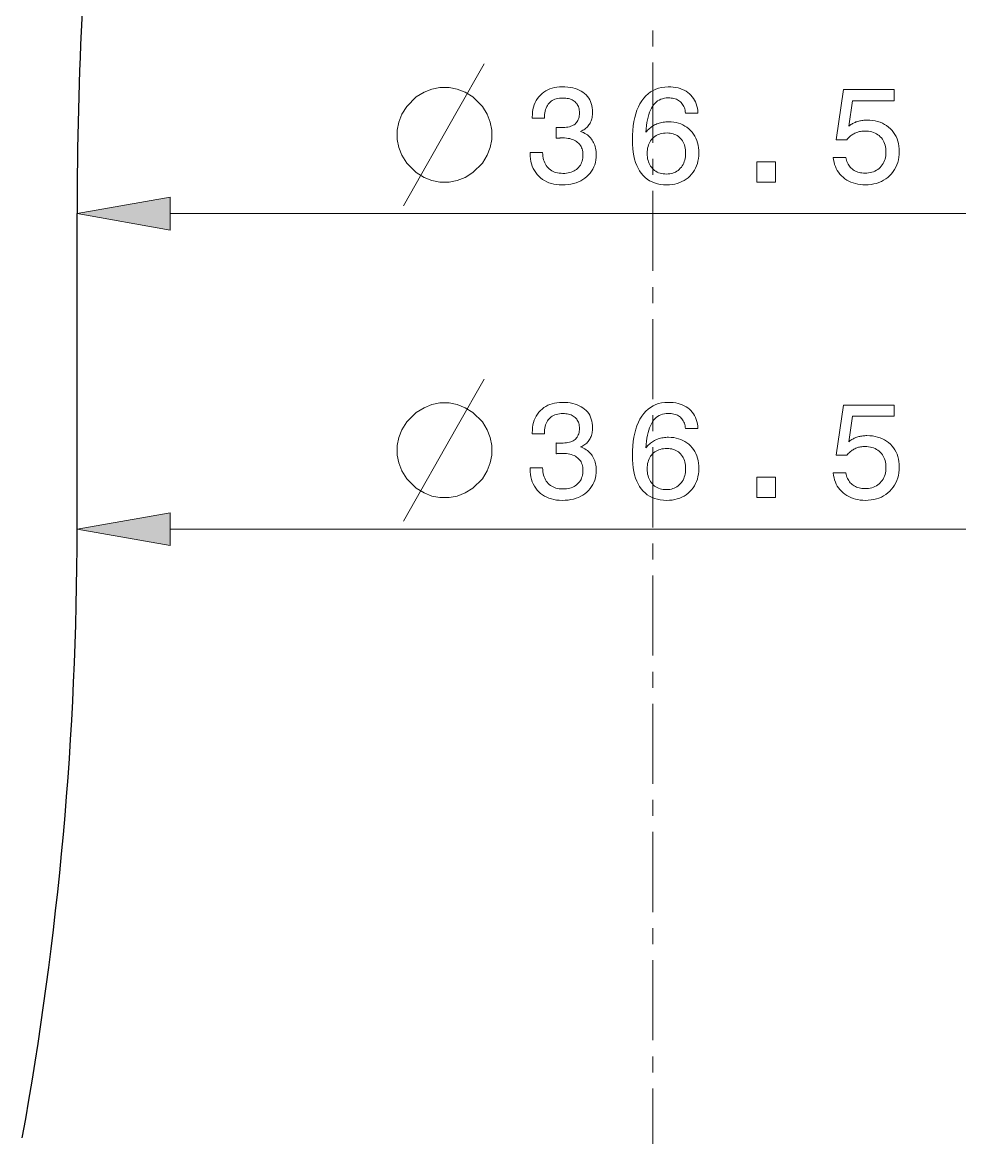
# Model space of a CAD drawing. Header units: millimetres. Extents: x 5 to 286, y 5 to 409.
# Drawn here: x 90.48 to 120.2, y 126.62 to 161.97 of the extents above; entities that cross this region are included whole.
import ezdxf

# ---------------------------------------------------------------- set-up
doc = ezdxf.new("R2010")
doc.units = ezdxf.units.MM
doc.header["$LTSCALE"] = 0.2
doc.linetypes.add('CENTERX2', pattern=[20.32, 12.7, -2.54, 2.54, -2.54])
doc.layers.add('CENTERLINE', color=4, linetype='CENTERX2')
doc.layers.add('DIMENSIONS', color=2, linetype='Continuous')
doc.layers.add('OUTLINE', color=7, linetype='Continuous', lineweight=25)

msp = doc.modelspace()

# ---------------------------------------------------------------- linework, layer by layer
at = {"layer": 'CENTERLINE', "lineweight": 13}
msp.add_line((110.464, 351.702), (110.464, 69.666), dxfattribs=at)
at = {"layer": 'DIMENSIONS', "lineweight": 13}
for p, q in [((95.168, 155.907), (125.759, 155.907)), ((95.168, 145.907), (125.759, 145.907))]:
    msp.add_line(p, q, dxfattribs=at)
for points in [[(102.565, 156.157), (104.265, 159.157), (105.115, 160.657)], [(102.565, 146.157), (104.265, 149.157), (105.115, 150.657)]]:
    msp.add_lwpolyline(points, dxfattribs=at)
for points in [[(104.015, 159.907), (103.715, 159.907), (103.465, 159.857), (103.215, 159.757), (102.965, 159.607), (102.665, 159.307), (102.515, 159.057), (102.415, 158.807), (102.365, 158.557), (102.365, 158.257), (102.415, 158.007), (102.515, 157.757), (102.665, 157.507), (102.965, 157.207), (103.215, 157.057), (103.465, 156.957), (103.715, 156.907), (104.015, 156.907), (104.265, 156.957), (104.515, 157.057), (104.765, 157.207), (105.065, 157.507), (105.215, 157.757), (105.315, 158.007), (105.365, 158.257), (105.365, 158.557), (105.315, 158.807), (105.215, 159.057), (105.065, 159.307), (104.765, 159.607), (104.515, 159.757), (104.265, 159.857)], [(106.576, 157.847), (106.974, 157.847), (106.977, 157.785), (106.983, 157.726), (106.993, 157.67), (107.005, 157.617), (107.021, 157.566), (107.04, 157.519), (107.062, 157.474), (107.088, 157.432), (107.116, 157.393), (107.148, 157.357), (107.183, 157.324), (107.221, 157.294), (107.261, 157.268), (107.304, 157.245), (107.349, 157.226), (107.397, 157.211), (107.448, 157.198), (107.502, 157.19), (107.558, 157.185), (107.617, 157.183), (107.675, 157.184), (107.73, 157.189), (107.783, 157.197), (107.833, 157.208), (107.881, 157.222), (107.926, 157.24), (107.969, 157.26), (108.009, 157.284), (108.047, 157.311), (108.082, 157.341), (108.114, 157.374), (108.143, 157.409), (108.169, 157.446), (108.191, 157.486), (108.209, 157.529), (108.225, 157.573), (108.237, 157.62), (108.245, 157.669), (108.25, 157.721), (108.252, 157.775), (108.25, 157.824), (108.245, 157.871), (108.237, 157.916), (108.225, 157.958), (108.21, 157.998), (108.191, 158.036), (108.17, 158.072), (108.145, 158.106), (108.116, 158.137), (108.084, 158.166), (108.049, 158.193), (108.012, 158.217), (107.971, 158.238), (107.928, 158.256), (107.883, 158.271), (107.834, 158.284), (107.783, 158.294), (107.729, 158.301), (107.672, 158.305), (107.613, 158.307), (107.605, 158.307), (107.596, 158.306), (107.587, 158.306), (107.579, 158.306), (107.57, 158.306), (107.561, 158.306), (107.552, 158.305), (107.543, 158.305), (107.534, 158.305), (107.524, 158.304), (107.515, 158.304), (107.505, 158.303), (107.494, 158.303), (107.483, 158.302), (107.471, 158.302), (107.458, 158.301), (107.445, 158.3), (107.431, 158.3), (107.417, 158.299), (107.402, 158.298), (107.402, 158.638), (107.411, 158.637), (107.421, 158.637), (107.43, 158.636), (107.439, 158.636), (107.448, 158.636), (107.456, 158.635), (107.465, 158.635), (107.474, 158.635), (107.482, 158.635), (107.491, 158.634), (107.499, 158.634), (107.507, 158.634), (107.515, 158.634), (107.523, 158.634), (107.531, 158.634), (107.539, 158.633), (107.547, 158.633), (107.554, 158.633), (107.562, 158.633), (107.569, 158.633), (107.625, 158.634), (107.679, 158.638), (107.73, 158.644), (107.777, 158.652), (107.822, 158.662), (107.864, 158.675), (107.902, 158.69), (107.938, 158.707), (107.97, 158.726), (108, 158.748), (108.027, 158.772), (108.05, 158.799), (108.071, 158.828), (108.09, 158.86), (108.105, 158.893), (108.118, 158.93), (108.127, 158.968), (108.134, 159.01), (108.139, 159.053), (108.14, 159.099), (108.139, 159.144), (108.135, 159.186), (108.128, 159.226), (108.118, 159.264), (108.106, 159.301), (108.091, 159.334), (108.073, 159.366), (108.053, 159.396), (108.03, 159.424), (108.004, 159.449), (107.976, 159.472), (107.945, 159.493), (107.912, 159.512), (107.876, 159.527), (107.838, 159.541), (107.798, 159.552), (107.755, 159.56), (107.71, 159.567), (107.663, 159.57), (107.613, 159.571), (107.557, 159.57), (107.504, 159.565), (107.453, 159.557), (107.406, 159.545), (107.361, 159.531), (107.319, 159.513), (107.279, 159.492), (107.243, 159.468), (107.209, 159.44), (107.178, 159.409), (107.149, 159.375), (107.124, 159.338), (107.102, 159.298), (107.083, 159.255), (107.066, 159.209), (107.053, 159.16), (107.042, 159.107), (107.035, 159.052), (107.031, 158.994), (107.029, 158.933), (106.645, 158.933), (106.645, 158.962), (106.648, 159.049), (106.656, 159.131), (106.668, 159.21), (106.686, 159.286), (106.709, 159.358), (106.738, 159.426), (106.771, 159.491), (106.809, 159.552), (106.853, 159.61), (106.901, 159.664), (106.955, 159.714), (107.011, 159.758), (107.071, 159.798), (107.135, 159.832), (107.202, 159.86), (107.273, 159.884), (107.347, 159.902), (107.425, 159.915), (107.507, 159.923), (107.592, 159.926), (107.682, 159.924), (107.768, 159.917), (107.849, 159.906), (107.927, 159.892), (108, 159.872), (108.069, 159.849), (108.134, 159.821), (108.195, 159.789), (108.252, 159.753), (108.305, 159.713), (108.353, 159.668), (108.396, 159.621), (108.434, 159.57), (108.466, 159.515), (108.494, 159.458), (108.517, 159.396), (108.535, 159.332), (108.547, 159.264), (108.555, 159.193), (108.558, 159.118), (108.557, 159.075), (108.554, 159.034), (108.549, 158.994), (108.542, 158.955), (108.534, 158.917), (108.523, 158.88), (108.511, 158.845), (108.496, 158.811), (108.48, 158.779), (108.462, 158.747), (108.441, 158.717), (108.42, 158.689), (108.396, 158.661), (108.37, 158.636), (108.343, 158.612), (108.313, 158.589), (108.282, 158.568), (108.249, 158.548), (108.215, 158.53), (108.178, 158.513), (108.225, 158.494), (108.27, 158.474), (108.313, 158.451), (108.353, 158.426), (108.391, 158.4), (108.427, 158.371), (108.46, 158.341), (108.491, 158.308), (108.52, 158.273), (108.546, 158.237), (108.57, 158.199), (108.591, 158.158), (108.61, 158.117), (108.626, 158.073), (108.64, 158.028), (108.651, 157.981), (108.66, 157.932), (108.666, 157.881), (108.67, 157.829), (108.671, 157.775), (108.668, 157.691), (108.66, 157.609), (108.645, 157.531), (108.624, 157.457), (108.598, 157.386), (108.565, 157.318), (108.527, 157.254), (108.482, 157.193), (108.432, 157.136), (108.376, 157.082), (108.315, 157.032), (108.25, 156.988), (108.182, 156.948), (108.109, 156.914), (108.033, 156.886), (107.952, 156.862), (107.868, 156.844), (107.78, 156.831), (107.688, 156.823), (107.592, 156.82), (107.501, 156.823), (107.414, 156.831), (107.331, 156.845), (107.251, 156.864), (107.175, 156.888), (107.103, 156.918), (107.035, 156.953), (106.97, 156.994), (106.909, 157.041), (106.852, 157.092), (106.799, 157.148), (106.753, 157.208), (106.711, 157.272), (106.675, 157.339), (106.645, 157.409), (106.62, 157.484), (106.601, 157.562), (106.587, 157.643), (106.579, 157.729), (106.576, 157.817)], [(111.899, 159.095), (111.503, 159.095), (111.497, 159.141), (111.489, 159.184), (111.478, 159.225), (111.466, 159.264), (111.451, 159.301), (111.433, 159.336), (111.413, 159.368), (111.391, 159.399), (111.367, 159.427), (111.34, 159.452), (111.312, 159.476), (111.281, 159.497), (111.248, 159.515), (111.213, 159.531), (111.175, 159.545), (111.136, 159.556), (111.095, 159.565), (111.052, 159.571), (111.006, 159.574), (110.959, 159.576), (110.895, 159.573), (110.833, 159.565), (110.775, 159.551), (110.72, 159.533), (110.668, 159.508), (110.62, 159.479), (110.574, 159.443), (110.531, 159.403), (110.491, 159.357), (110.455, 159.306), (110.421, 159.249), (110.391, 159.187), (110.363, 159.119), (110.338, 159.045), (110.316, 158.966), (110.297, 158.882), (110.281, 158.792), (110.268, 158.696), (110.258, 158.595), (110.25, 158.488), (110.276, 158.52), (110.303, 158.55), (110.331, 158.578), (110.361, 158.605), (110.391, 158.631), (110.422, 158.655), (110.455, 158.677), (110.489, 158.698), (110.523, 158.717), (110.559, 158.735), (110.596, 158.751), (110.634, 158.765), (110.673, 158.777), (110.712, 158.788), (110.752, 158.798), (110.794, 158.805), (110.836, 158.811), (110.879, 158.815), (110.923, 158.818), (110.967, 158.819), (111.051, 158.816), (111.131, 158.808), (111.208, 158.794), (111.282, 158.775), (111.353, 158.751), (111.421, 158.721), (111.485, 158.685), (111.546, 158.644), (111.604, 158.598), (111.659, 158.546), (111.709, 158.489), (111.754, 158.43), (111.794, 158.366), (111.829, 158.3), (111.858, 158.229), (111.882, 158.156), (111.9, 158.078), (111.914, 157.998), (111.922, 157.914), (111.924, 157.826), (111.922, 157.738), (111.913, 157.654), (111.899, 157.573), (111.879, 157.495), (111.854, 157.421), (111.823, 157.35), (111.786, 157.282), (111.744, 157.218), (111.696, 157.157), (111.643, 157.1), (111.585, 157.046), (111.523, 156.999), (111.458, 156.957), (111.39, 156.921), (111.318, 156.89), (111.243, 156.865), (111.164, 156.845), (111.081, 156.831), (110.995, 156.823), (110.906, 156.82), (110.803, 156.824), (110.705, 156.835), (110.612, 156.853), (110.524, 156.879), (110.441, 156.911), (110.362, 156.952), (110.289, 156.999), (110.221, 157.054), (110.157, 157.116), (110.099, 157.185), (110.045, 157.261), (109.998, 157.344), (109.956, 157.433), (109.919, 157.528), (109.888, 157.63), (109.863, 157.739), (109.843, 157.854), (109.829, 157.975), (109.821, 158.103), (109.818, 158.237), (109.821, 158.394), (109.83, 158.545), (109.845, 158.687), (109.866, 158.823), (109.893, 158.951), (109.926, 159.072), (109.964, 159.186), (110.009, 159.293), (110.06, 159.392), (110.117, 159.484), (110.179, 159.568), (110.245, 159.643), (110.317, 159.709), (110.393, 159.767), (110.475, 159.815), (110.561, 159.855), (110.651, 159.886), (110.747, 159.908), (110.847, 159.921), (110.952, 159.926), (111.036, 159.923), (111.116, 159.917), (111.193, 159.906), (111.266, 159.891), (111.335, 159.871), (111.401, 159.847), (111.463, 159.819), (111.522, 159.787), (111.577, 159.75), (111.628, 159.708), (111.675, 159.663), (111.718, 159.614), (111.757, 159.562), (111.79, 159.506), (111.82, 159.447), (111.845, 159.383), (111.865, 159.317), (111.881, 159.246), (111.892, 159.172)], [(116.189, 157.689), (116.59, 157.689), (116.598, 157.643), (116.609, 157.599), (116.622, 157.558), (116.638, 157.518), (116.657, 157.48), (116.677, 157.445), (116.7, 157.411), (116.726, 157.38), (116.754, 157.35), (116.785, 157.323), (116.818, 157.298), (116.852, 157.276), (116.888, 157.256), (116.926, 157.239), (116.966, 157.224), (117.007, 157.212), (117.051, 157.203), (117.096, 157.197), (117.142, 157.193), (117.191, 157.191), (117.25, 157.193), (117.307, 157.199), (117.361, 157.208), (117.413, 157.221), (117.463, 157.237), (117.51, 157.257), (117.555, 157.281), (117.597, 157.309), (117.638, 157.34), (117.676, 157.375), (117.71, 157.413), (117.742, 157.453), (117.769, 157.495), (117.793, 157.54), (117.813, 157.587), (117.83, 157.637), (117.842, 157.688), (117.852, 157.742), (117.857, 157.799), (117.859, 157.857), (117.857, 157.917), (117.852, 157.975), (117.843, 158.03), (117.83, 158.082), (117.814, 158.132), (117.794, 158.18), (117.77, 158.224), (117.743, 158.267), (117.712, 158.307), (117.678, 158.344), (117.64, 158.379), (117.6, 158.41), (117.558, 158.437), (117.513, 158.461), (117.465, 158.48), (117.415, 158.497), (117.363, 158.509), (117.308, 158.519), (117.251, 158.524), (117.191, 158.526), (117.156, 158.525), (117.122, 158.523), (117.088, 158.52), (117.056, 158.515), (117.023, 158.508), (116.992, 158.501), (116.961, 158.492), (116.93, 158.481), (116.9, 158.469), (116.871, 158.456), (116.843, 158.442), (116.815, 158.426), (116.788, 158.408), (116.762, 158.39), (116.736, 158.37), (116.711, 158.348), (116.687, 158.326), (116.664, 158.302), (116.641, 158.276), (116.619, 158.25), (116.276, 158.25), (116.512, 159.839), (118.114, 159.839), (118.114, 159.485), (116.801, 159.485), (116.68, 158.678), (116.702, 158.696), (116.725, 158.714), (116.749, 158.73), (116.773, 158.746), (116.798, 158.761), (116.824, 158.775), (116.85, 158.788), (116.877, 158.8), (116.906, 158.812), (116.935, 158.822), (116.964, 158.831), (116.994, 158.84), (117.025, 158.847), (117.056, 158.854), (117.088, 158.859), (117.12, 158.864), (117.153, 158.867), (117.186, 158.87), (117.22, 158.871), (117.254, 158.872), (117.344, 158.869), (117.431, 158.861), (117.515, 158.847), (117.594, 158.828), (117.671, 158.803), (117.743, 158.773), (117.812, 158.737), (117.877, 158.696), (117.939, 158.65), (117.997, 158.597), (118.051, 158.541), (118.098, 158.481), (118.141, 158.418), (118.177, 158.351), (118.208, 158.281), (118.233, 158.207), (118.253, 158.13), (118.267, 158.05), (118.276, 157.966), (118.279, 157.879), (118.276, 157.786), (118.267, 157.697), (118.252, 157.611), (118.231, 157.529), (118.204, 157.451), (118.171, 157.376), (118.132, 157.305), (118.088, 157.238), (118.037, 157.174), (117.98, 157.113), (117.919, 157.058), (117.854, 157.008), (117.785, 156.964), (117.713, 156.926), (117.637, 156.893), (117.557, 156.867), (117.474, 156.847), (117.388, 156.832), (117.297, 156.823), (117.203, 156.82), (117.12, 156.823), (117.04, 156.83), (116.962, 156.842), (116.887, 156.859), (116.816, 156.88), (116.747, 156.906), (116.681, 156.937), (116.618, 156.973), (116.558, 157.014), (116.5, 157.06), (116.447, 157.109), (116.398, 157.161), (116.355, 157.217), (116.316, 157.275), (116.283, 157.336), (116.254, 157.401), (116.231, 157.468), (116.212, 157.539), (116.198, 157.612)], [(111.507, 157.822), (111.505, 157.879), (111.5, 157.934), (111.492, 157.987), (111.481, 158.037), (111.466, 158.085), (111.448, 158.131), (111.427, 158.174), (111.403, 158.215), (111.375, 158.253), (111.345, 158.29), (111.311, 158.323), (111.276, 158.353), (111.238, 158.379), (111.199, 158.402), (111.157, 158.421), (111.113, 158.437), (111.068, 158.449), (111.02, 158.458), (110.97, 158.463), (110.919, 158.465), (110.861, 158.463), (110.806, 158.458), (110.753, 158.449), (110.703, 158.437), (110.655, 158.421), (110.61, 158.402), (110.568, 158.38), (110.528, 158.354), (110.491, 158.325), (110.456, 158.292), (110.424, 158.256), (110.396, 158.217), (110.37, 158.176), (110.349, 158.133), (110.33, 158.087), (110.315, 158.038), (110.303, 157.987), (110.295, 157.933), (110.29, 157.876), (110.288, 157.817), (110.29, 157.758), (110.295, 157.702), (110.303, 157.648), (110.315, 157.596), (110.33, 157.547), (110.348, 157.5), (110.369, 157.456), (110.394, 157.415), (110.422, 157.376), (110.454, 157.339), (110.488, 157.305), (110.525, 157.275), (110.564, 157.249), (110.605, 157.226), (110.649, 157.206), (110.695, 157.19), (110.743, 157.178), (110.794, 157.169), (110.847, 157.164), (110.902, 157.162), (110.955, 157.164), (111.006, 157.169), (111.055, 157.178), (111.101, 157.191), (111.146, 157.207), (111.189, 157.227), (111.23, 157.251), (111.268, 157.278), (111.305, 157.309), (111.339, 157.344), (111.371, 157.382), (111.4, 157.422), (111.425, 157.464), (111.447, 157.508), (111.465, 157.555), (111.48, 157.604), (111.492, 157.655), (111.5, 157.708), (111.505, 157.764)], [(113.763, 156.907), (113.763, 157.55), (114.359, 157.55), (114.359, 156.907)], [(95.168, 156.428), (92.214, 155.907), (95.168, 155.386)], [(104.015, 149.907), (103.715, 149.907), (103.465, 149.857), (103.215, 149.757), (102.965, 149.607), (102.665, 149.307), (102.515, 149.057), (102.415, 148.807), (102.365, 148.557), (102.365, 148.257), (102.415, 148.007), (102.515, 147.757), (102.665, 147.507), (102.965, 147.207), (103.215, 147.057), (103.465, 146.957), (103.715, 146.907), (104.015, 146.907), (104.265, 146.957), (104.515, 147.057), (104.765, 147.207), (105.065, 147.507), (105.215, 147.757), (105.315, 148.007), (105.365, 148.257), (105.365, 148.557), (105.315, 148.807), (105.215, 149.057), (105.065, 149.307), (104.765, 149.607), (104.515, 149.757), (104.265, 149.857)], [(106.576, 147.847), (106.974, 147.847), (106.977, 147.785), (106.983, 147.726), (106.993, 147.67), (107.005, 147.617), (107.021, 147.566), (107.04, 147.519), (107.062, 147.474), (107.088, 147.432), (107.116, 147.393), (107.148, 147.357), (107.183, 147.324), (107.221, 147.294), (107.261, 147.268), (107.304, 147.245), (107.349, 147.226), (107.397, 147.211), (107.448, 147.198), (107.502, 147.19), (107.558, 147.185), (107.617, 147.183), (107.675, 147.184), (107.73, 147.189), (107.783, 147.197), (107.833, 147.208), (107.881, 147.222), (107.926, 147.24), (107.969, 147.26), (108.009, 147.284), (108.047, 147.311), (108.082, 147.341), (108.114, 147.374), (108.143, 147.409), (108.169, 147.446), (108.191, 147.486), (108.209, 147.529), (108.225, 147.573), (108.237, 147.62), (108.245, 147.669), (108.25, 147.721), (108.252, 147.775), (108.25, 147.824), (108.245, 147.871), (108.237, 147.916), (108.225, 147.958), (108.21, 147.998), (108.191, 148.036), (108.17, 148.072), (108.145, 148.106), (108.116, 148.137), (108.084, 148.166), (108.049, 148.193), (108.012, 148.217), (107.971, 148.238), (107.928, 148.256), (107.883, 148.271), (107.834, 148.284), (107.783, 148.294), (107.729, 148.301), (107.672, 148.305), (107.613, 148.307), (107.605, 148.307), (107.596, 148.306), (107.587, 148.306), (107.579, 148.306), (107.57, 148.306), (107.561, 148.306), (107.552, 148.305), (107.543, 148.305), (107.534, 148.305), (107.524, 148.304), (107.515, 148.304), (107.505, 148.303), (107.494, 148.303), (107.483, 148.302), (107.471, 148.302), (107.458, 148.301), (107.445, 148.3), (107.431, 148.3), (107.417, 148.299), (107.402, 148.298), (107.402, 148.638), (107.411, 148.637), (107.421, 148.637), (107.43, 148.636), (107.439, 148.636), (107.448, 148.636), (107.456, 148.635), (107.465, 148.635), (107.474, 148.635), (107.482, 148.635), (107.491, 148.634), (107.499, 148.634), (107.507, 148.634), (107.515, 148.634), (107.523, 148.634), (107.531, 148.634), (107.539, 148.633), (107.547, 148.633), (107.554, 148.633), (107.562, 148.633), (107.569, 148.633), (107.625, 148.634), (107.679, 148.638), (107.73, 148.644), (107.777, 148.652), (107.822, 148.662), (107.864, 148.675), (107.902, 148.69), (107.938, 148.707), (107.97, 148.726), (108, 148.748), (108.027, 148.772), (108.05, 148.799), (108.071, 148.828), (108.09, 148.86), (108.105, 148.893), (108.118, 148.93), (108.127, 148.968), (108.134, 149.01), (108.139, 149.053), (108.14, 149.099), (108.139, 149.144), (108.135, 149.186), (108.128, 149.226), (108.118, 149.264), (108.106, 149.301), (108.091, 149.334), (108.073, 149.366), (108.053, 149.396), (108.03, 149.424), (108.004, 149.449), (107.976, 149.472), (107.945, 149.493), (107.912, 149.512), (107.876, 149.527), (107.838, 149.541), (107.798, 149.552), (107.755, 149.56), (107.71, 149.567), (107.663, 149.57), (107.613, 149.571), (107.557, 149.57), (107.504, 149.565), (107.453, 149.557), (107.406, 149.545), (107.361, 149.531), (107.319, 149.513), (107.279, 149.492), (107.243, 149.468), (107.209, 149.44), (107.178, 149.409), (107.149, 149.375), (107.124, 149.338), (107.102, 149.298), (107.083, 149.255), (107.066, 149.209), (107.053, 149.16), (107.042, 149.107), (107.035, 149.052), (107.031, 148.994), (107.029, 148.933), (106.645, 148.933), (106.645, 148.962), (106.648, 149.049), (106.656, 149.131), (106.668, 149.21), (106.686, 149.286), (106.709, 149.358), (106.738, 149.426), (106.771, 149.491), (106.809, 149.552), (106.853, 149.61), (106.901, 149.664), (106.955, 149.714), (107.011, 149.758), (107.071, 149.798), (107.135, 149.832), (107.202, 149.86), (107.273, 149.884), (107.347, 149.902), (107.425, 149.915), (107.507, 149.923), (107.592, 149.926), (107.682, 149.924), (107.768, 149.917), (107.849, 149.906), (107.927, 149.892), (108, 149.872), (108.069, 149.849), (108.134, 149.821), (108.195, 149.789), (108.252, 149.753), (108.305, 149.713), (108.353, 149.668), (108.396, 149.621), (108.434, 149.57), (108.466, 149.515), (108.494, 149.458), (108.517, 149.396), (108.535, 149.332), (108.547, 149.264), (108.555, 149.193), (108.558, 149.118), (108.557, 149.075), (108.554, 149.034), (108.549, 148.994), (108.542, 148.955), (108.534, 148.917), (108.523, 148.88), (108.511, 148.845), (108.496, 148.811), (108.48, 148.779), (108.462, 148.747), (108.441, 148.717), (108.42, 148.689), (108.396, 148.661), (108.37, 148.636), (108.343, 148.612), (108.313, 148.589), (108.282, 148.568), (108.249, 148.548), (108.215, 148.53), (108.178, 148.513), (108.225, 148.494), (108.27, 148.474), (108.313, 148.451), (108.353, 148.426), (108.391, 148.4), (108.427, 148.371), (108.46, 148.341), (108.491, 148.308), (108.52, 148.273), (108.546, 148.237), (108.57, 148.199), (108.591, 148.158), (108.61, 148.117), (108.626, 148.073), (108.64, 148.028), (108.651, 147.981), (108.66, 147.932), (108.666, 147.881), (108.67, 147.829), (108.671, 147.775), (108.668, 147.691), (108.66, 147.609), (108.645, 147.531), (108.624, 147.457), (108.598, 147.386), (108.565, 147.318), (108.527, 147.254), (108.482, 147.193), (108.432, 147.136), (108.376, 147.082), (108.315, 147.032), (108.25, 146.988), (108.182, 146.948), (108.109, 146.914), (108.033, 146.886), (107.952, 146.862), (107.868, 146.844), (107.78, 146.831), (107.688, 146.823), (107.592, 146.82), (107.501, 146.823), (107.414, 146.831), (107.331, 146.845), (107.251, 146.864), (107.175, 146.888), (107.103, 146.918), (107.035, 146.953), (106.97, 146.994), (106.909, 147.041), (106.852, 147.092), (106.799, 147.148), (106.753, 147.208), (106.711, 147.272), (106.675, 147.339), (106.645, 147.409), (106.62, 147.484), (106.601, 147.562), (106.587, 147.643), (106.579, 147.729), (106.576, 147.817)], [(111.899, 149.095), (111.503, 149.095), (111.497, 149.141), (111.489, 149.184), (111.478, 149.225), (111.466, 149.264), (111.451, 149.301), (111.433, 149.336), (111.413, 149.368), (111.391, 149.399), (111.367, 149.427), (111.34, 149.452), (111.312, 149.476), (111.281, 149.497), (111.248, 149.515), (111.213, 149.531), (111.175, 149.545), (111.136, 149.556), (111.095, 149.565), (111.052, 149.571), (111.006, 149.574), (110.959, 149.576), (110.895, 149.573), (110.833, 149.565), (110.775, 149.551), (110.72, 149.533), (110.668, 149.508), (110.62, 149.479), (110.574, 149.443), (110.531, 149.403), (110.491, 149.357), (110.455, 149.306), (110.421, 149.249), (110.391, 149.187), (110.363, 149.119), (110.338, 149.045), (110.316, 148.966), (110.297, 148.882), (110.281, 148.792), (110.268, 148.696), (110.258, 148.595), (110.25, 148.488), (110.276, 148.52), (110.303, 148.55), (110.331, 148.578), (110.361, 148.605), (110.391, 148.631), (110.422, 148.655), (110.455, 148.677), (110.489, 148.698), (110.523, 148.717), (110.559, 148.735), (110.596, 148.751), (110.634, 148.765), (110.673, 148.777), (110.712, 148.788), (110.752, 148.798), (110.794, 148.805), (110.836, 148.811), (110.879, 148.815), (110.923, 148.818), (110.967, 148.819), (111.051, 148.816), (111.131, 148.808), (111.208, 148.794), (111.282, 148.775), (111.353, 148.751), (111.421, 148.721), (111.485, 148.685), (111.546, 148.644), (111.604, 148.598), (111.659, 148.546), (111.709, 148.489), (111.754, 148.43), (111.794, 148.366), (111.829, 148.3), (111.858, 148.229), (111.882, 148.156), (111.9, 148.078), (111.914, 147.998), (111.922, 147.914), (111.924, 147.826), (111.922, 147.738), (111.913, 147.654), (111.899, 147.573), (111.879, 147.495), (111.854, 147.421), (111.823, 147.35), (111.786, 147.282), (111.744, 147.218), (111.696, 147.157), (111.643, 147.1), (111.585, 147.046), (111.523, 146.999), (111.458, 146.957), (111.39, 146.921), (111.318, 146.89), (111.243, 146.865), (111.164, 146.845), (111.081, 146.831), (110.995, 146.823), (110.906, 146.82), (110.803, 146.824), (110.705, 146.835), (110.612, 146.853), (110.524, 146.879), (110.441, 146.911), (110.362, 146.952), (110.289, 146.999), (110.221, 147.054), (110.157, 147.116), (110.099, 147.185), (110.045, 147.261), (109.998, 147.344), (109.956, 147.433), (109.919, 147.528), (109.888, 147.63), (109.863, 147.739), (109.843, 147.854), (109.829, 147.975), (109.821, 148.103), (109.818, 148.237), (109.821, 148.394), (109.83, 148.545), (109.845, 148.687), (109.866, 148.823), (109.893, 148.951), (109.926, 149.072), (109.964, 149.186), (110.009, 149.293), (110.06, 149.392), (110.117, 149.484), (110.179, 149.568), (110.245, 149.643), (110.317, 149.709), (110.393, 149.767), (110.475, 149.815), (110.561, 149.855), (110.651, 149.886), (110.747, 149.908), (110.847, 149.921), (110.952, 149.926), (111.036, 149.923), (111.116, 149.917), (111.193, 149.906), (111.266, 149.891), (111.335, 149.871), (111.401, 149.847), (111.463, 149.819), (111.522, 149.787), (111.577, 149.75), (111.628, 149.708), (111.675, 149.663), (111.718, 149.614), (111.757, 149.562), (111.79, 149.506), (111.82, 149.447), (111.845, 149.383), (111.865, 149.317), (111.881, 149.246), (111.892, 149.172)], [(116.189, 147.689), (116.59, 147.689), (116.598, 147.643), (116.609, 147.599), (116.622, 147.558), (116.638, 147.518), (116.657, 147.48), (116.677, 147.445), (116.7, 147.411), (116.726, 147.38), (116.754, 147.35), (116.785, 147.323), (116.818, 147.298), (116.852, 147.276), (116.888, 147.256), (116.926, 147.239), (116.966, 147.224), (117.007, 147.212), (117.051, 147.203), (117.096, 147.197), (117.142, 147.193), (117.191, 147.191), (117.25, 147.193), (117.307, 147.199), (117.361, 147.208), (117.413, 147.221), (117.463, 147.237), (117.51, 147.257), (117.555, 147.281), (117.597, 147.309), (117.638, 147.34), (117.676, 147.375), (117.71, 147.413), (117.742, 147.453), (117.769, 147.495), (117.793, 147.54), (117.813, 147.587), (117.83, 147.637), (117.842, 147.688), (117.852, 147.742), (117.857, 147.799), (117.859, 147.857), (117.857, 147.917), (117.852, 147.975), (117.843, 148.03), (117.83, 148.082), (117.814, 148.132), (117.794, 148.18), (117.77, 148.224), (117.743, 148.267), (117.712, 148.307), (117.678, 148.344), (117.64, 148.379), (117.6, 148.41), (117.558, 148.437), (117.513, 148.461), (117.465, 148.48), (117.415, 148.497), (117.363, 148.509), (117.308, 148.519), (117.251, 148.524), (117.191, 148.526), (117.156, 148.525), (117.122, 148.523), (117.088, 148.52), (117.056, 148.515), (117.023, 148.508), (116.992, 148.501), (116.961, 148.492), (116.93, 148.481), (116.9, 148.469), (116.871, 148.456), (116.843, 148.442), (116.815, 148.426), (116.788, 148.408), (116.762, 148.39), (116.736, 148.37), (116.711, 148.348), (116.687, 148.326), (116.664, 148.302), (116.641, 148.276), (116.619, 148.25), (116.276, 148.25), (116.512, 149.839), (118.114, 149.839), (118.114, 149.485), (116.801, 149.485), (116.68, 148.678), (116.702, 148.696), (116.725, 148.714), (116.749, 148.73), (116.773, 148.746), (116.798, 148.761), (116.824, 148.775), (116.85, 148.788), (116.877, 148.8), (116.906, 148.812), (116.935, 148.822), (116.964, 148.831), (116.994, 148.84), (117.025, 148.847), (117.056, 148.854), (117.088, 148.859), (117.12, 148.864), (117.153, 148.867), (117.186, 148.87), (117.22, 148.871), (117.254, 148.872), (117.344, 148.869), (117.431, 148.861), (117.515, 148.847), (117.594, 148.828), (117.671, 148.803), (117.743, 148.773), (117.812, 148.737), (117.877, 148.696), (117.939, 148.65), (117.997, 148.597), (118.051, 148.541), (118.098, 148.481), (118.141, 148.418), (118.177, 148.351), (118.208, 148.281), (118.233, 148.207), (118.253, 148.13), (118.267, 148.05), (118.276, 147.966), (118.279, 147.879), (118.276, 147.786), (118.267, 147.697), (118.252, 147.611), (118.231, 147.529), (118.204, 147.451), (118.171, 147.376), (118.132, 147.305), (118.088, 147.238), (118.037, 147.174), (117.98, 147.113), (117.919, 147.058), (117.854, 147.008), (117.785, 146.964), (117.713, 146.926), (117.637, 146.893), (117.557, 146.867), (117.474, 146.847), (117.388, 146.832), (117.297, 146.823), (117.203, 146.82), (117.12, 146.823), (117.04, 146.83), (116.962, 146.842), (116.887, 146.859), (116.816, 146.88), (116.747, 146.906), (116.681, 146.937), (116.618, 146.973), (116.558, 147.014), (116.5, 147.06), (116.447, 147.109), (116.398, 147.161), (116.355, 147.217), (116.316, 147.275), (116.283, 147.336), (116.254, 147.401), (116.231, 147.468), (116.212, 147.539), (116.198, 147.612)], [(111.507, 147.822), (111.505, 147.879), (111.5, 147.934), (111.492, 147.987), (111.481, 148.037), (111.466, 148.085), (111.448, 148.131), (111.427, 148.174), (111.403, 148.215), (111.375, 148.253), (111.345, 148.29), (111.311, 148.323), (111.276, 148.353), (111.238, 148.379), (111.199, 148.402), (111.157, 148.421), (111.113, 148.437), (111.068, 148.449), (111.02, 148.458), (110.97, 148.463), (110.919, 148.465), (110.861, 148.463), (110.806, 148.458), (110.753, 148.449), (110.703, 148.437), (110.655, 148.421), (110.61, 148.402), (110.568, 148.38), (110.528, 148.354), (110.491, 148.325), (110.456, 148.292), (110.424, 148.256), (110.396, 148.217), (110.37, 148.176), (110.349, 148.133), (110.33, 148.087), (110.315, 148.038), (110.303, 147.987), (110.295, 147.933), (110.29, 147.876), (110.288, 147.817), (110.29, 147.758), (110.295, 147.702), (110.303, 147.648), (110.315, 147.596), (110.33, 147.547), (110.348, 147.5), (110.369, 147.456), (110.394, 147.415), (110.422, 147.376), (110.454, 147.339), (110.488, 147.305), (110.525, 147.275), (110.564, 147.249), (110.605, 147.226), (110.649, 147.206), (110.695, 147.19), (110.743, 147.178), (110.794, 147.169), (110.847, 147.164), (110.902, 147.162), (110.955, 147.164), (111.006, 147.169), (111.055, 147.178), (111.101, 147.191), (111.146, 147.207), (111.189, 147.227), (111.23, 147.251), (111.268, 147.278), (111.305, 147.309), (111.339, 147.344), (111.371, 147.382), (111.4, 147.422), (111.425, 147.464), (111.447, 147.508), (111.465, 147.555), (111.48, 147.604), (111.492, 147.655), (111.5, 147.708), (111.505, 147.764)], [(113.763, 146.907), (113.763, 147.55), (114.359, 147.55), (114.359, 146.907)], [(95.168, 146.428), (92.214, 145.907), (95.168, 145.386)]]:
    msp.add_lwpolyline(points, close=True, dxfattribs=at)
for points in [[(95.168, 156.428), (92.214, 155.907), (95.168, 156.428), (95.168, 155.386)], [(95.168, 146.428), (92.214, 145.907), (95.168, 146.428), (95.168, 145.386)]]:
    msp.add_solid(points, dxfattribs=at)
at = {"layer": 'OUTLINE', "lineweight": 30, "ltscale": 0.25}
msp.add_line((92.214, 145.907), (92.214, 155.907), dxfattribs=at)
at = {"layer": 'OUTLINE', "lineweight": 30}
for centre, radius, start, end in [((219.821, 155.907), 127.607, 174.07226, 180.00001), ((-15.803, 145.907), 108.017, 349.71447, 360)]:
    msp.add_arc(centre, radius, start, end, dxfattribs=at)

doc.saveas('drawing.dxf')
